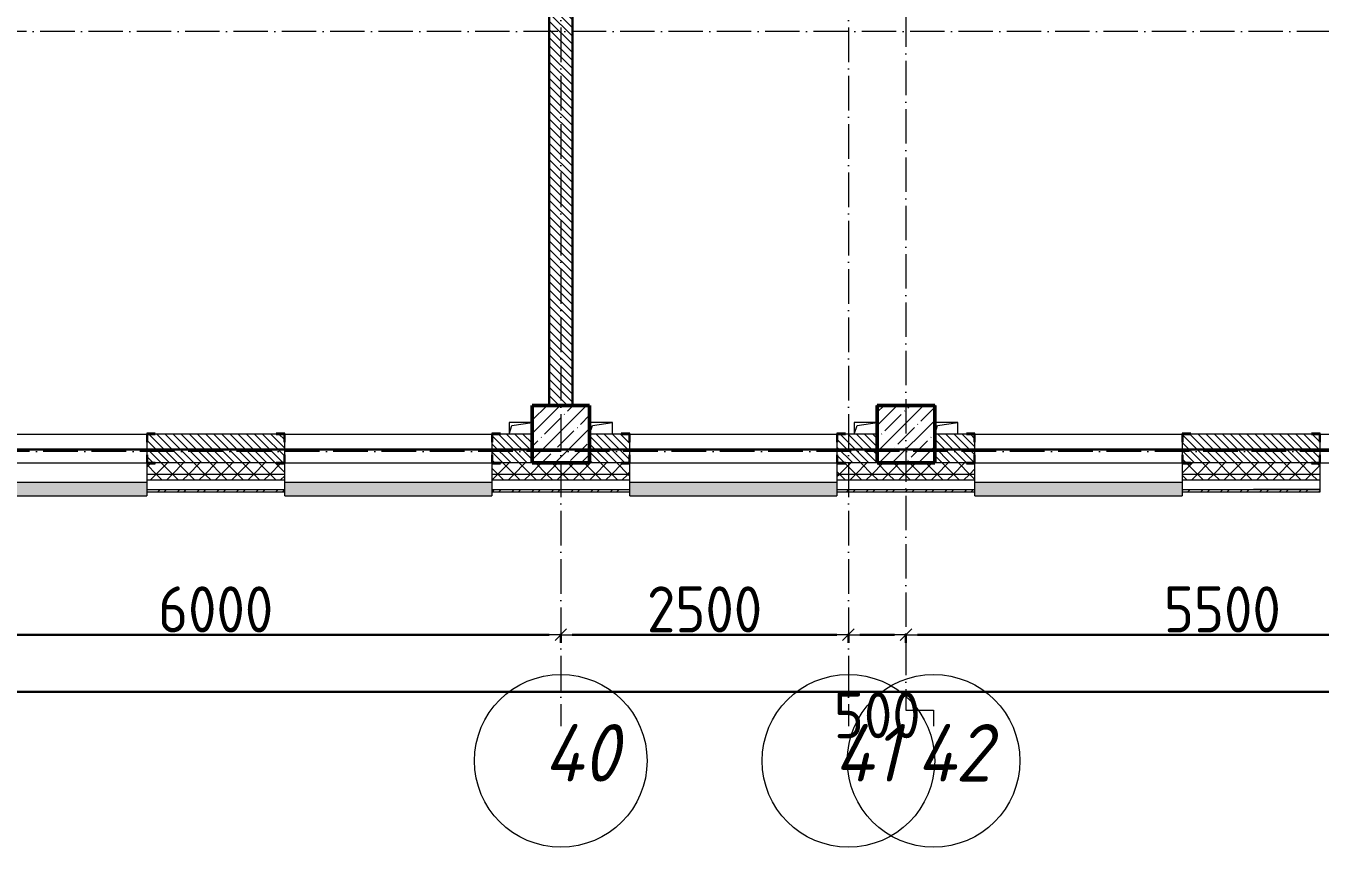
# Model space of a CAD drawing. Header units: millimetres. Extents: x -213536 to 1564669, y -45299 to 942238.
# Drawn here: x 34258 to 45508, y 510858 to 517996 of the extents above; entities that cross this region are included whole.
import ezdxf

# ---------------------------------------------------------------- set-up
doc = ezdxf.new("R2010")
doc.units = ezdxf.units.MM
doc.linetypes.add('50_200_ШТРИХ_1Т_ш5_п1_п1_', pattern=[700, 500, -100, 0, -100])
for name, color, linetype, lineweight in [('2.4) ПГП вычит ЖБбалки 0.4 м -', 24, 'Continuous', 30), ('3.1) ЖБ окна 1.2 м', 102, 'Continuous', 30), ('3.3) Вычитаем ЖБбалки 0.4м -', 31, 'Continuous', 30), ('A-____-____-DIMS', 7, 'Continuous', 9), ('A-GENM-____-MCUT', 7, 'Continuous', 25), ('A-GENM-____-OTLN', 7, 'Continuous', 9), ('A-GENM-____-OTLN-1', 7, 'Continuous', 25), ('A-GLAZ-____-OTLN', 7, 'Continuous', 9), ('A-WALL-____-MCUT', 7, 'Continuous', 13), ('A-WALL-____-MCUT-1', 7, 'Continuous', 9), ('A-WALL-____-OTLN', 7, 'Continuous', 9), ('A-WALL-____-PATT-1', 7, 'Continuous', 9), ('A-WALL-FNSH-MCUT-1', 7, 'Continuous', 9), ('S-COLS-____-MCUT', 7, 'Continuous', 50), ('S-COLS-____-OTLN', 7, 'Continuous', 9), ('S-GRID-____-IDEN', 7, 'Continuous', 9), ('S-GRID-____-OTLN', 7, 'Continuous', 9), ('S-GRID-____-OTLN-1', 7, '50_200_ШТРИХ_1Т_ш5_п1_п1_', 9)]:
    doc.layers.add(name, color=color, linetype=linetype, lineweight=lineweight)
doc.layers.add('A-GLAZ-____-OTLN-1', color=7, linetype='Continuous', lineweight=9, true_color=0xc0c0c0)
doc.styles.add('ISOCPEUR_I_9', font='isocpeui.ttf', dxfattribs={"width": 0.9, "height": 250})
doc.styles.add('СПДС', font='isocpeur.ttf', dxfattribs={"width": 0.9})
doc.dimstyles.new('Размера А3', dxfattribs={"dimtxt": 200, "dimasz": 100, "dimexe": 70, "dimexo": 100, "dimgap": 20, "dimtad": 1, "dimdec": 0, "dimrnd": 10, "dimzin": 0, "dimdsep": 46, "dimtxsty": 'СПДС', "dimblk": 'ARROWHEAD_6', "dimcen": 1, "dimclrd": 256, "dimclre": 256, "dimclrt": 256, "dimazin": 0, "dimtfac": 1, "dimtdec": 0, "dimtmove": 2, "dimatfit": 3, "dimfxl": 1, "dimtolj": 1, "dimtzin": 0, "dimarcsym": 0})
pattern_1 = [(45, (-15591.66, 459015.94), (-70.71068, 70.71068), []), (135, (-15591.66, 459015.94), (-70.71068, -70.71068), [])]
pattern_2 = [(135, (-15591.663, 459015.94), (-35.35534, -35.35534), [])]
pattern_3 = [(45, (-15591.66, 459015.94), (-85.53659, 85.53659), []), (45, (-15534.64, 459015.94), (-85.53659, 85.53659), [])]

# ---------------------------------------------------------------- blocks, each defined once
blk = doc.blocks.new('BSC_Колонна _Прямоугольная - 500х500-V17-АР1_План отверстий 2 этажа в осях 1-64_Ю-ЯЯ')
at = {"layer": 'S-COLS-____-OTLN'}
h = blk.add_hatch(dxfattribs=at)
h.set_pattern_fill('FP_26', color=256, style=0, pattern_type=2)
h.set_pattern_definition([(45, (-54500, -55431.04), (-114.04925, 114.04925), []), (45, (-54385.95, -55431.04), (-114.04925, 114.04925), [201.613, -40.323, 3.353, -36.97])])
h.paths.add_polyline_path([(-250, -250), (250, -250), (250, 250), (-250, 250), (-250, 179)], flags=0)
at = {"layer": 'S-COLS-____-MCUT'}
for p, q in [((250, 250), (-250, 250)), ((-250, 250), (-250, -250)), ((250, -250), (250, 250)), ((-250, -250), (250, -250))]:
    blk.add_line(p, q, dxfattribs=at)
blk = doc.blocks.new('BSC_Колонна _Прямоугольная - 500х500-V61-АР1_План отверстий 2 этажа в осях 1-64_Ю-ЯЯ')
at = {"layer": 'S-COLS-____-OTLN'}
h = blk.add_hatch(dxfattribs=at)
h.set_pattern_fill('FP_72', color=256, style=0, pattern_type=2)
h.set_pattern_definition([(45, (-57500, -55431.04), (-114.04925, 114.04925), []), (45, (-57385.95, -55431.04), (-114.04925, 114.04925), [201.613, -40.323, 3.353, -36.97])])
h.paths.add_polyline_path([(-250, -250), (250, -250), (250, 250), (-250, 250), (-250, 179)], flags=0)
at = {"layer": 'S-COLS-____-MCUT'}
for p, q in [((250, 250), (-250, 250)), ((-250, 250), (-250, -250)), ((250, -250), (250, 250)), ((-250, -250), (250, -250))]:
    blk.add_line(p, q, dxfattribs=at)
blk = doc.blocks.new('Фахверк_СКБ_Уголок - 250_2700-27497298-АР1_План отверстий 2 этажа в осях 1-64_Ю-ЯЯ')
at = {"layer": 'A-GENM-____-MCUT'}
for p, q in [((200, 181), (125, 181)), ((125, 181), (125, 106)), ((131, 106), (131, 175)), ((131, 175), (200, 175)), ((200, 175), (200, 181)), ((125, 106), (131, 106)), ((131, -6), (125, -6)), ((125, -6), (125, -81)), ((125, -81), (200, -81)), ((131, -75), (131, -6)), ((200, -75), (131, -75)), ((200, -81), (200, -75))]:
    blk.add_line(p, q, dxfattribs=at)
blk = doc.blocks.new('AR_Отверстие прямоугольное _в плите_ - AR_Отверстие прямоугольное _в плите_-V167-АР1_План отверстий 2 этажа в осях 1-64_Ю-ЯЯ')
at = {"layer": 'A-GENM-____-OTLN'}
for p, q in [((100, 50), (-100, 50)), ((-100, -50), (-75, 25)), ((-75, 25), (100, 50)), ((100, -50), (100, 50))]:
    blk.add_line(p, q, dxfattribs=at)
blk = doc.blocks.new('AR_Отверстие прямоугольное _в плите_ - AR_Отверстие прямоугольное _в плите_-V175-АР1_План отверстий 2 этажа в осях 1-64_Ю-ЯЯ')
at = {"layer": 'A-GENM-____-OTLN'}
for p, q in [((100, 50), (-100, 50)), ((-100, 50), (-100, -50)), ((-100, -50), (-75, 25)), ((-75, 25), (100, 50))]:
    blk.add_line(p, q, dxfattribs=at)
blk = doc.blocks.new('Отлив_СКБ - Отлив витража_120_НВФ-31885687-АР1_План отверстий 2 этажа в осях 1-64_Ю-ЯЯ')
at = {"layer": 'A-GLAZ-____-OTLN-1'}
for points in [[(0, 0), (0, -2), (1800, -2), (1800, 0), (1023, 0)], [(0, -83), (0, -120), (1800, -120), (1800, -2), (0, -2), (0, -63)]]:
    blk.add_hatch(color=256, dxfattribs=at).paths.add_polyline_path(points, flags=0)
at = {"layer": 'A-GLAZ-____-OTLN'}
for p, q in [((0, 0), (1800, 0)), ((1800, -2), (0, -2)), ((0, -120), (0, -83)), ((1800, -83), (1800, -120)), ((0, -120), (1800, -120))]:
    blk.add_line(p, q, dxfattribs=at)
blk = doc.blocks.new('Ось сетки - Круг_Ø6_00__ISO-2_5_0_9K_-25732049-АР1_План отверстий 2 этажа в осях 1-64_Ю-ЯЯ')
at = {"layer": 'S-GRID-____-IDEN'}
blk.add_circle((0, 0), 3, dxfattribs=at)
blk = doc.blocks.new('ARROWHEAD_6')
at = {"color": 0, "linetype": 'Continuous'}
for p, q in [((0, 0), (-1, 0)), ((-0.5, -0.5), (0.5, 0.5))]:
    blk.add_line(p, q, dxfattribs=at)
blk = doc.blocks.new('*D5572')
at = {"layer": 'A-____-____-DIMS', "lineweight": -2, "transparency": 16777216}
for p, q in [((32908, 512710), (32908, 512634)), ((33008, 512704), (38808, 512704)), ((38908, 512710), (38908, 512634))]:
    blk.add_line(p, q, dxfattribs=at)
at = {"layer": 'Defpoints', "color": 0, "lineweight": 30, "transparency": 16777216}
for p in [(32908, 512810), (38908, 512810), (38908, 512704)]:
    blk.add_point(p, dxfattribs=at)
at = {"layer": 'A-____-____-DIMS', "lineweight": -2, "transparency": 16777216, "xscale": 100, "yscale": 100, "zscale": 100, "rotation": 180}
blk.add_blockref('ARROWHEAD_6', (32908, 512704), dxfattribs=at)
at = {"layer": 'A-____-____-DIMS', "lineweight": -2, "transparency": 16777216, "xscale": 100, "yscale": 100, "zscale": 100}
blk.add_blockref('ARROWHEAD_6', (38908, 512704), dxfattribs=at)
at = {"layer": 'A-____-____-DIMS', "transparency": 16777216, "insert": (35908, 512924), "char_height": 400, "width": 2.49, "attachment_point": 5, "style": 'СПДС'}
blk.add_mtext('\\A1;6000', dxfattribs=at)
blk = doc.blocks.new('*D5573')
at = {"layer": 'A-____-____-DIMS', "lineweight": -2, "transparency": 16777216}
for p, q in [((38908, 512710), (38908, 512634)), ((39008, 512704), (41308, 512704)), ((41408, 512710), (41408, 512634))]:
    blk.add_line(p, q, dxfattribs=at)
at = {"layer": 'Defpoints', "color": 0, "lineweight": 30, "transparency": 16777216}
for p in [(38908, 512810), (41408, 512810), (41408, 512704)]:
    blk.add_point(p, dxfattribs=at)
at = {"layer": 'A-____-____-DIMS', "lineweight": -2, "transparency": 16777216, "xscale": 100, "yscale": 100, "zscale": 100, "rotation": 180}
blk.add_blockref('ARROWHEAD_6', (38908, 512704), dxfattribs=at)
at = {"layer": 'A-____-____-DIMS', "lineweight": -2, "transparency": 16777216, "xscale": 100, "yscale": 100, "zscale": 100}
blk.add_blockref('ARROWHEAD_6', (41408, 512704), dxfattribs=at)
at = {"layer": 'A-____-____-DIMS', "transparency": 16777216, "insert": (40158, 512924), "char_height": 400, "width": 2.49, "attachment_point": 5, "style": 'СПДС'}
blk.add_mtext('\\A1;2500', dxfattribs=at)
blk = doc.blocks.new('*D5574')
at = {"layer": 'A-____-____-DIMS', "lineweight": -2, "transparency": 16777216}
for p, q in [((41408, 512710), (41408, 512634)), ((41508, 512704), (41808, 512704)), ((41908, 512710), (41908, 512634))]:
    blk.add_line(p, q, dxfattribs=at)
at = {"layer": 'Defpoints', "color": 0, "lineweight": 30, "transparency": 16777216}
for p in [(41408, 512810), (41908, 512810), (41908, 512704)]:
    blk.add_point(p, dxfattribs=at)
at = {"layer": 'A-____-____-DIMS', "lineweight": -2, "transparency": 16777216, "xscale": 100, "yscale": 100, "zscale": 100, "rotation": 180}
blk.add_blockref('ARROWHEAD_6', (41408, 512704), dxfattribs=at)
at = {"layer": 'A-____-____-DIMS', "lineweight": -2, "transparency": 16777216, "xscale": 100, "yscale": 100, "zscale": 100}
blk.add_blockref('ARROWHEAD_6', (41908, 512704), dxfattribs=at)
at = {"layer": 'A-____-____-DIMS', "transparency": 16777216, "insert": (41658, 512004), "char_height": 400, "width": 1.87, "attachment_point": 5, "style": 'СПДС'}
blk.add_mtext('\\A1;500', dxfattribs=at)
blk = doc.blocks.new('*D5575')
at = {"layer": 'A-____-____-DIMS', "lineweight": -2, "transparency": 16777216}
for p, q in [((41908, 512710), (41908, 512634)), ((42008, 512704), (47308, 512704)), ((47408, 512710), (47408, 512634))]:
    blk.add_line(p, q, dxfattribs=at)
at = {"layer": 'Defpoints', "color": 0, "lineweight": 30, "transparency": 16777216}
for p in [(41908, 512810), (47408, 512810), (47408, 512704)]:
    blk.add_point(p, dxfattribs=at)
at = {"layer": 'A-____-____-DIMS', "lineweight": -2, "transparency": 16777216, "xscale": 100, "yscale": 100, "zscale": 100, "rotation": 180}
blk.add_blockref('ARROWHEAD_6', (41908, 512704), dxfattribs=at)
at = {"layer": 'A-____-____-DIMS', "lineweight": -2, "transparency": 16777216, "xscale": 100, "yscale": 100, "zscale": 100}
blk.add_blockref('ARROWHEAD_6', (47408, 512704), dxfattribs=at)
at = {"layer": 'A-____-____-DIMS', "transparency": 16777216, "insert": (44658, 512924), "char_height": 400, "width": 2.49, "attachment_point": 5, "style": 'СПДС'}
blk.add_mtext('\\A1;5500', dxfattribs=at)
blk = doc.blocks.new('*D5556')
at = {"layer": 'A-____-____-DIMS', "lineweight": -2, "transparency": 16777216}
for p, q in [((-17942, 512214), (-17942, 512138)), ((55458, 512214), (55458, 512138)), ((-17842, 512208), (55358, 512208))]:
    blk.add_line(p, q, dxfattribs=at)
at = {"layer": 'Defpoints', "color": 0, "lineweight": 30, "transparency": 16777216}
for p in [(-17942, 512314), (55458, 512314), (55458, 512208)]:
    blk.add_point(p, dxfattribs=at)
at = {"layer": 'A-____-____-DIMS', "lineweight": -2, "transparency": 16777216, "xscale": 100, "yscale": 100, "zscale": 100, "rotation": 180}
blk.add_blockref('ARROWHEAD_6', (-17942, 512208), dxfattribs=at)
at = {"layer": 'A-____-____-DIMS', "lineweight": -2, "transparency": 16777216, "xscale": 100, "yscale": 100, "zscale": 100}
blk.add_blockref('ARROWHEAD_6', (55458, 512208), dxfattribs=at)
at = {"layer": 'A-____-____-DIMS', "transparency": 16777216, "insert": (18758, 512428), "char_height": 400, "width": 3.19, "attachment_point": 5, "style": 'СПДС'}
blk.add_mtext('\\A1;73400', dxfattribs=at)
blk = doc.blocks.new('2этаж')
at = {"layer": 'S-GRID-____-OTLN-1', "color": 251, "ltscale": 0.6, "true_color": 0x636466}
for p, q in [((38908.3, 549908.8), (38908.3, 511907.5)), ((41408.3, 549908.8), (41408.3, 511907.5)), ((41908.3, 549620.5), (41908.3, 512048.6)), ((59888.4, 517947), (-20260.4, 517947)), ((88482.7, 514297), (-20260.4, 514297))]:
    blk.add_line(p, q, dxfattribs=at)
at = {"layer": 'S-GRID-____-IDEN', "xscale": 250, "yscale": 250, "zscale": 99.99999999999993, "rotation": 180}
for p in [(38908.3, 511607.5), (41408.3, 511607.5), (42148.5, 511607.5)]:
    blk.add_blockref('Ось сетки - Круг_Ø6_00__ISO-2_5_0_9K_-25732049-АР1_План отверстий 2 этажа в осях 1-64_Ю-ЯЯ', p, dxfattribs=at)
at = {"layer": 'S-GRID-____-IDEN', "char_height": 500, "attachment_point": 1, "style": 'ISOCPEUR_I_9'}
for s, insert, width in [('40', (38760.4, 511927.3), 425.696), ('41', (41284.2, 511927.3), 367.975), ('42', (42000.5, 511927.3), 425.696)]:
    blk.add_mtext(s, dxfattribs=dict(at, insert=insert, width=width))
at = {"layer": 'A-____-____-DIMS'}
for base, p1, p2, picture, middle in [((38908.3, 512704.4), (32908.3, 512810.5), (38908.3, 512810.5), '*D5572', (35908.3, 512924.4)), ((41408.3, 512704.4), (38908.3, 512810.5), (41408.3, 512810.5), '*D5573', (40158.3, 512924.4)), ((47408.3, 512704.4), (41908.3, 512810.5), (47408.3, 512810.5), '*D5575', (44658.3, 512924.4)), ((41908.3, 512704.4), (41408.3, 512810.5), (41908.3, 512810.5), '*D5574', (41658.3, 512004.4)), ((55458.3, 512207.6), (-17941.7, 512313.7), (55458.3, 512313.7), '*D5556', (18758.3, 512427.6))]:
    dim = blk.add_linear_dim(base=base, p1=p1, p2=p2, dimstyle='Размера А3', override={"dimtxt": 400}, dxfattribs=at)
    dim.commit()
    dim.dimension.update_dxf_attribs({"geometry": picture, "text_midpoint": middle})

msp = doc.modelspace()

# ---------------------------------------------------------------- hatches: boundary and pattern name
at = {"layer": 'A-WALL-____-PATT-1'}
h = msp.add_hatch(dxfattribs=at)
h.set_pattern_fill('FP_6', color=256, style=0, pattern_type=2)
h.set_pattern_definition(pattern_2)
h.paths.add_polyline_path([(39008.3, 514697), (39008.3, 518191), (38939.3, 518191), (38939.3, 518197), (39008.3, 518197), (39008.3, 521697), (38808.3, 521697), (38808.3, 518197), (38877.3, 518197), (38877.3, 518191), (38808.3, 518191), (38808.3, 514697)], flags=0)
h = msp.add_hatch(dxfattribs=at)
h.set_pattern_fill('FP_6', color=256, style=0, pattern_type=2)
h.set_pattern_definition(pattern_2)
h.paths.add_polyline_path([(38314.3, 514197), (38658.3, 514197), (38658.3, 514447), (38314.3, 514447), (38314.3, 514378), (38308.3, 514378), (38308.3, 514266), (38314.3, 514266)], flags=0)
h.paths.add_polyline_path([(36502.3, 514197), (36502.3, 514266), (36508.3, 514266), (36508.3, 514378), (36502.3, 514378), (36502.3, 514447), (35314.3, 514447), (35314.3, 514378), (35308.3, 514378), (35308.3, 514266), (35314.3, 514266), (35314.3, 514197), (36433.3, 514197)], flags=0)
h.paths.add_polyline_path([(33252.3, 514197), (33502.3, 514197), (33502.3, 514266), (33508.3, 514266), (33508.3, 514378), (33502.3, 514378), (33502.3, 514447), (33158.3, 514447), (33158.3, 514197)], flags=0)
h = msp.add_hatch(dxfattribs=at)
h.set_pattern_fill('FP_6', color=256, style=0, pattern_type=2)
h.set_pattern_definition(pattern_2)
h.paths.add_polyline_path([(41383.3, 514197), (41658.3, 514197), (41658.3, 514447), (41314.3, 514447), (41314.3, 514378), (41308.3, 514378), (41308.3, 514266), (41314.3, 514266), (41314.3, 514197)], flags=0)
h.paths.add_polyline_path([(39185.7, 514197), (39502.3, 514197), (39502.3, 514266), (39508.3, 514266), (39508.3, 514378), (39502.3, 514378), (39502.3, 514447), (39158.3, 514447), (39158.3, 514197)], flags=0)
h = msp.add_hatch(dxfattribs=at)
h.set_pattern_fill('FP_6', color=256, style=0, pattern_type=2)
h.set_pattern_definition(pattern_2)
h.paths.add_polyline_path([(47314.3, 514197), (47658.3, 514197), (47658.3, 514447), (47314.3, 514447), (47314.3, 514378), (47308.3, 514378), (47308.3, 514266), (47314.3, 514266)], flags=0)
h.paths.add_polyline_path([(45433.3, 514197), (45502.3, 514197), (45502.3, 514266), (45508.3, 514266), (45508.3, 514378), (45502.3, 514378), (45502.3, 514447), (44314.3, 514447), (44314.3, 514378), (44308.3, 514378), (44308.3, 514266), (44314.3, 514266), (44314.3, 514197), (44488.2, 514197)], flags=0)
h.paths.add_polyline_path([(42502.3, 514197), (42502.3, 514266), (42508.3, 514266), (42508.3, 514378), (42502.3, 514378), (42502.3, 514447), (42158.3, 514447), (42158.3, 514197), (42433.3, 514197)], flags=0)
h = msp.add_hatch(dxfattribs=at)
h.set_pattern_fill('FP_1', color=256, style=0, pattern_type=2)
h.set_pattern_definition(pattern_1)
h.paths.add_polyline_path([(58628.2, 514097), (58708.3, 514097), (58708.3, 514197), (52358.3, 514197), (52358.3, 514097), (55093.2, 514097)], flags=0)
h.paths.add_polyline_path([(49408.3, 514097), (51358.3, 514097), (51358.3, 514197), (49483.3, 514197), (49483.3, 514191), (49408.3, 514191)], flags=0)
h.paths.add_polyline_path([(48408.3, 514097), (48408.3, 514191), (48333.3, 514191), (48333.3, 514197), (47383.3, 514197), (47383.3, 514191), (47308.3, 514191), (47308.3, 514097), (48023.2, 514097)], flags=0)
h.paths.add_polyline_path([(44488.2, 514097), (45508.3, 514097), (45508.3, 514191), (45433.3, 514191), (45433.3, 514197), (44383.3, 514197), (44383.3, 514191), (44308.3, 514191), (44308.3, 514097), (44383.3, 514097)], flags=0)
h.paths.add_polyline_path([(42508.3, 514097), (42508.3, 514191), (42433.3, 514191), (42433.3, 514197), (41383.3, 514197), (41383.3, 514191), (41308.3, 514191), (41308.3, 514097), (41836.9, 514097)], flags=0)
h.paths.add_polyline_path([(38743.8, 514097), (39508.3, 514097), (39508.3, 514191), (39433.3, 514191), (39433.3, 514197), (38383.3, 514197), (38383.3, 514191), (38308.3, 514191), (38308.3, 514097), (38658.3, 514097)], flags=0)
h.paths.add_polyline_path([(36433.3, 514097), (36508.3, 514097), (36508.3, 514191), (36433.3, 514191), (36433.3, 514197), (35383.3, 514197), (35383.3, 514191), (35308.3, 514191), (35308.3, 514097), (35650.7, 514097)], flags=0)
h.paths.add_polyline_path([(32308.3, 514097), (33508.3, 514097), (33508.3, 514191), (33433.3, 514191), (33433.3, 514197), (32383.3, 514197), (32383.3, 514191), (32308.3, 514191)], flags=0)
h.paths.add_polyline_path([(26883.3, 514097), (26958.3, 514097), (26958.3, 514191), (26883.3, 514191), (26883.3, 514197), (25833.3, 514197), (25833.3, 514191), (25758.3, 514191), (25758.3, 514097), (26813.2, 514097)], flags=0)
h.paths.add_polyline_path([(28833.3, 514097), (30508.3, 514097), (30508.3, 514191), (30433.3, 514191), (30433.3, 514197), (28833.3, 514197), (28833.3, 514191), (28758.3, 514191), (28758.3, 514097)], flags=0)
h.paths.add_polyline_path([(23883.3, 514097), (23958.3, 514097), (23958.3, 514191), (23883.3, 514191), (23883.3, 514197), (22833.3, 514197), (22833.3, 514191), (22758.3, 514191), (22758.3, 514097), (23608.3, 514097)], flags=0)
h.paths.add_polyline_path([(20958.3, 514097), (20958.3, 514191), (20883.3, 514191), (20883.3, 514197), (19833.3, 514197), (19833.3, 514191), (19758.3, 514191), (19758.3, 514097), (20626.9, 514097)], flags=0)
h.paths.add_polyline_path([(16758.3, 514097), (17958.3, 514097), (17958.3, 514191), (17883.3, 514191), (17883.3, 514197), (16833.3, 514197), (16833.3, 514191), (16758.3, 514191)], flags=0)
h.paths.add_polyline_path([(14958.3, 514097), (14958.3, 514191), (14883.3, 514191), (14883.3, 514197), (13833.3, 514197), (13833.3, 514191), (13758.3, 514191), (13758.3, 514097), (14883.3, 514097)], flags=0)
h.paths.add_polyline_path([(11108.3, 514097), (11958.3, 514097), (11958.3, 514191), (11883.3, 514191), (11883.3, 514197), (10833.3, 514197), (10833.3, 514191), (10758.3, 514191), (10758.3, 514097), (10905.7, 514097)], flags=0)
h.paths.add_polyline_path([(8958.3, 514097), (8958.3, 514191), (8883.3, 514191), (8883.3, 514197), (7833.3, 514197), (7833.3, 514191), (7758.3, 514191), (7758.3, 514097), (8254.4, 514097)], flags=0)
h.paths.add_polyline_path([(5958.3, 514097), (5958.3, 514191), (5883.3, 514191), (5883.3, 514197), (4833.3, 514197), (4833.3, 514191), (4758.3, 514191), (4758.3, 514097), (5883.3, 514097)], flags=0)
h.paths.add_polyline_path([(2958.3, 514097), (2958.3, 514191), (2883.3, 514191), (2883.3, 514197), (1833.3, 514197), (1833.3, 514191), (1758.3, 514191), (1758.3, 514097), (2951.9, 514097)], flags=0)
h.paths.add_polyline_path([(758.3, 514097), (758.3, 514191), (683.3, 514191), (683.3, 514197), (-9041.7, 514197), (-9041.7, 514097), (300.7, 514097)], flags=0)
h.paths.add_polyline_path([(-10041.7, 514097), (-10041.7, 514197), (-18041.7, 514197), (-18041.7, 514097), (-12071.8, 514097)], flags=0)
h = msp.add_hatch(dxfattribs=at)
h.set_pattern_fill('FP_1', color=256, style=0, pattern_type=2)
h.set_pattern_definition(pattern_1)
h.paths.add_polyline_path([(58708.3, 514047), (58708.3, 514097), (52358.3, 514097), (52358.3, 514047), (58628.2, 514047)], flags=0)
h.paths.add_polyline_path([(51358.3, 514047), (51358.3, 514097), (49408.3, 514097), (49408.3, 514047), (49790.7, 514047)], flags=0)
h.paths.add_polyline_path([(48408.3, 514047), (48408.3, 514097), (47308.3, 514097), (47308.3, 514047), (48023.2, 514047)], flags=0)
h.paths.add_polyline_path([(45508.3, 514047), (45508.3, 514097), (44308.3, 514097), (44308.3, 514047), (44488.2, 514047)], flags=0)
h.paths.add_polyline_path([(42508.3, 514047), (42508.3, 514097), (41308.3, 514097), (41308.3, 514047), (41836.9, 514047)], flags=0)
h.paths.add_polyline_path([(39508.3, 514047), (39508.3, 514097), (38308.3, 514097), (38308.3, 514047), (39185.7, 514047)], flags=0)
h.paths.add_polyline_path([(35308.3, 514047), (36508.3, 514047), (36508.3, 514097), (35308.3, 514097)], flags=0)
h.paths.add_polyline_path([(32999.4, 514047), (33508.3, 514047), (33508.3, 514097), (32308.3, 514097), (32308.3, 514047)], flags=0)
h.paths.add_polyline_path([(28758.3, 514047), (30508.3, 514047), (30508.3, 514097), (28758.3, 514097)], flags=0)
h.paths.add_polyline_path([(25758.3, 514047), (26958.3, 514047), (26958.3, 514097), (25758.3, 514097)], flags=0)
h.paths.add_polyline_path([(23958.3, 514047), (23958.3, 514097), (22758.3, 514097), (22758.3, 514047), (23278.2, 514047)], flags=0)
h.paths.add_polyline_path([(17958.3, 514047), (17958.3, 514097), (16758.3, 514097), (16758.3, 514047)], flags=0)
h.paths.add_polyline_path([(19758.3, 514047), (20958.3, 514047), (20958.3, 514097), (19758.3, 514097)], flags=0)
h.paths.add_polyline_path([(14958.3, 514047), (14958.3, 514097), (13758.3, 514097), (13758.3, 514047), (14440.7, 514047)], flags=0)
h.paths.add_polyline_path([(11958.3, 514047), (11958.3, 514097), (10758.3, 514097), (10758.3, 514047), (11789.4, 514047)], flags=0)
h.paths.add_polyline_path([(7758.3, 514047), (8958.3, 514047), (8958.3, 514097), (7758.3, 514097)], flags=0)
h.paths.add_polyline_path([(5958.3, 514047), (5958.3, 514097), (4758.3, 514097), (4758.3, 514047), (5603.2, 514047)], flags=0)
h.paths.add_polyline_path([(2951.9, 514047), (2958.3, 514047), (2958.3, 514097), (1758.3, 514097), (1758.3, 514047), (2068.2, 514047)], flags=0)
h.paths.add_polyline_path([(758.3, 514047), (758.3, 514097), (-9041.7, 514097), (-9041.7, 514047), (300.7, 514047)], flags=0)
h.paths.add_polyline_path([(-10041.7, 514047), (-10041.7, 514097), (-18141.7, 514097), (-18141.7, 514047), (-12071.8, 514047)], flags=0)
h = msp.add_hatch(dxfattribs=at)
h.set_pattern_fill('FP_3', color=256, style=0, pattern_type=2)
h.set_pattern_definition(pattern_3)
h.paths.add_polyline_path([(44928.3, 513947), (44928.3, 513967), (44308.3, 513967), (44308.3, 513947), (44488.2, 513947)], flags=0)
h.paths.add_polyline_path([(41836.9, 513947), (42508.3, 513947), (42508.3, 513967), (41308.3, 513967), (41308.3, 513947)], flags=0)
h.paths.add_polyline_path([(39508.3, 513947), (39508.3, 513967), (38308.3, 513967), (38308.3, 513947), (39185.7, 513947)], flags=0)
h.paths.add_polyline_path([(36508.3, 513947), (36508.3, 513967), (35308.3, 513967), (35308.3, 513947), (35650.7, 513947)], flags=0)
h.paths.add_polyline_path([(32999.4, 513947), (33508.3, 513947), (33508.3, 513967), (32308.3, 513967), (32308.3, 513947)], flags=0)
h.paths.add_polyline_path([(30508.3, 513947), (30508.3, 513967), (29643.3, 513967), (29643.3, 513947), (30348.2, 513947)], flags=0)
h = msp.add_hatch(dxfattribs=at)
h.set_pattern_fill('FP_3', color=256, style=0, pattern_type=2)
h.set_pattern_definition(pattern_3)
h.paths.add_polyline_path([(58608.3, 513947), (58608.3, 513967), (52358.3, 513967), (52358.3, 513947), (55093.2, 513947)], flags=0)
h.paths.add_polyline_path([(51358.3, 513947), (51358.3, 513967), (49408.3, 513967), (49408.3, 513947), (49790.7, 513947)], flags=0)
h.paths.add_polyline_path([(48408.3, 513947), (48408.3, 513967), (47308.3, 513967), (47308.3, 513947), (48023.2, 513947)], flags=0)
h.paths.add_polyline_path([(45508.3, 513947), (45508.3, 513967), (44928.3, 513967), (44928.3, 513947)], flags=0)

# ---------------------------------------------------------------- linework, layer by layer
at = {"layer": '2.4) ПГП вычит ЖБбалки 0.4 м -'}
for points in [[(39158.3, 521997), (39158.3, 521697), (39008.3, 521697), (39008.3, 514697), (39158.3, 514697)], [(38808.3, 520197), (38808.3, 514697)]]:
    msp.add_lwpolyline(points, dxfattribs=at)
at = {"layer": '3.3) Вычитаем ЖБбалки 0.4м -'}
msp.add_lwpolyline([(58491.8, 514313.4), (29908.3, 514313.4), (29908.3, 549908.8), (58491.8, 549908.8)], close=True, dxfattribs=at)
msp.add_lwpolyline([(41658.3, 514447), (41658.3, 514697), (42158.3, 514697), (42158.3, 514447)], dxfattribs=at)
at = {"layer": 'A-WALL-____-MCUT'}
for p, q in [((38808.3, 518122), (38808.3, 514697)), ((39008.3, 514697), (39008.3, 518122)), ((35308.3, 514378), (35308.3, 514266)), ((36433.3, 514447), (35383.3, 514447)), ((36508.3, 514266), (36508.3, 514378)), ((38308.3, 514378), (38308.3, 514266)), ((38658.3, 514447), (38383.3, 514447)), ((39433.3, 514447), (39158.3, 514447)), ((39508.3, 514266), (39508.3, 514378)), ((41308.3, 514378), (41308.3, 514266)), ((41658.3, 514447), (41383.3, 514447)), ((42433.3, 514447), (42158.3, 514447)), ((42508.3, 514266), (42508.3, 514378)), ((44308.3, 514378), (44308.3, 514266)), ((45433.3, 514447), (44383.3, 514447)), ((45508.3, 514266), (45508.3, 514378)), ((35308.3, 514191), (35308.3, 513967)), ((36508.3, 513967), (36508.3, 514191)), ((38308.3, 514191), (38308.3, 513967)), ((39508.3, 513967), (39508.3, 514191)), ((41308.3, 514191), (41308.3, 513967)), ((42508.3, 513967), (42508.3, 514191)), ((44308.3, 514191), (44308.3, 513967)), ((45508.3, 513967), (45508.3, 514191)), ((35308.3, 513967), (36508.3, 513967)), ((38308.3, 513967), (39508.3, 513967)), ((41308.3, 513967), (42508.3, 513967)), ((44308.3, 513967), (45508.3, 513967))]:
    msp.add_line(p, q, dxfattribs=at)
at = {"layer": 'A-WALL-____-MCUT-1'}
for p, q in [((36433.3, 514197), (35383.3, 514197)), ((38658.3, 514197), (38383.3, 514197)), ((39433.3, 514197), (39158.3, 514197)), ((41658.3, 514197), (41383.3, 514197)), ((42433.3, 514197), (42158.3, 514197)), ((45433.3, 514197), (44383.3, 514197)), ((36508.3, 514097), (35308.3, 514097)), ((36508.3, 514047), (35308.3, 514047)), ((39508.3, 514097), (38308.3, 514097)), ((39508.3, 514047), (38308.3, 514047)), ((42508.3, 514097), (41308.3, 514097)), ((42508.3, 514047), (41308.3, 514047)), ((45508.3, 514097), (44308.3, 514097)), ((45508.3, 514047), (44308.3, 514047))]:
    msp.add_line(p, q, dxfattribs=at)
at = {"layer": 'A-WALL-____-OTLN'}
for p, q in [((33508.3, 514447), (35308.3, 514447)), ((36508.3, 514447), (38308.3, 514447)), ((39508.3, 514447), (41308.3, 514447)), ((42508.3, 514447), (44308.3, 514447)), ((45508.3, 514447), (47308.3, 514447)), ((33508.3, 514197), (35308.3, 514197)), ((36508.3, 514197), (38308.3, 514197)), ((39508.3, 514197), (41308.3, 514197)), ((42508.3, 514197), (44308.3, 514197)), ((45508.3, 514197), (47308.3, 514197))]:
    msp.add_line(p, q, dxfattribs=at)
at = {"layer": 'A-WALL-FNSH-MCUT-1'}
for p, q in [((35308.3, 513967), (35308.3, 513967)), ((35308.3, 513967), (35308.3, 513947)), ((35308.3, 513947), (36508.3, 513947)), ((36508.3, 513947), (36508.3, 513967)), ((38308.3, 513967), (38308.3, 513947)), ((38308.3, 513947), (39508.3, 513947)), ((39508.3, 513947), (39508.3, 513967)), ((41308.3, 513967), (41308.3, 513947)), ((41308.3, 513947), (42508.3, 513947)), ((42508.3, 513947), (42508.3, 513967)), ((44308.3, 513967), (44308.3, 513967)), ((44308.3, 513967), (44308.3, 513947)), ((44308.3, 513947), (44928.3, 513947)), ((45508.3, 513967), (44928.3, 513967)), ((44928.3, 513947), (45508.3, 513947)), ((45508.3, 513947), (45508.3, 513967))]:
    msp.add_line(p, q, dxfattribs=at)
at = {"layer": 'S-GRID-____-OTLN'}
for p, q in [((41908.3, 512048.6), (42148.5, 512048.6)), ((42148.5, 512048.6), (42148.5, 511907.5))]:
    msp.add_line(p, q, dxfattribs=at)

# ---------------------------------------------------------------- block references
at = {"layer": '3.1) ЖБ окна 1.2 м'}
msp.add_blockref('2этаж', (0, 0), dxfattribs=at)
at = {"layer": 'A-GENM-____-OTLN'}
for name, p in [('AR_Отверстие прямоугольное _в плите_ - AR_Отверстие прямоугольное _в плите_-V175-АР1_План отверстий 2 этажа в осях 1-64_Ю-ЯЯ', (38558.3, 514497)), ('AR_Отверстие прямоугольное _в плите_ - AR_Отверстие прямоугольное _в плите_-V167-АР1_План отверстий 2 этажа в осях 1-64_Ю-ЯЯ', (39258.3, 514497)), ('AR_Отверстие прямоугольное _в плите_ - AR_Отверстие прямоугольное _в плите_-V175-АР1_План отверстий 2 этажа в осях 1-64_Ю-ЯЯ', (41558.3, 514497)), ('AR_Отверстие прямоугольное _в плите_ - AR_Отверстие прямоугольное _в плите_-V167-АР1_План отверстий 2 этажа в осях 1-64_Ю-ЯЯ', (42258.3, 514497))]:
    msp.add_blockref(name, p, dxfattribs=at)
at = {"layer": 'A-GENM-____-OTLN-1'}
for p in [(35183.3, 514272), (38183.3, 514272), (41183.3, 514272), (44183.3, 514272)]:
    msp.add_blockref('Фахверк_СКБ_Уголок - 250_2700-27497298-АР1_План отверстий 2 этажа в осях 1-64_Ю-ЯЯ', p, dxfattribs=at)
at = {"layer": 'A-GENM-____-OTLN-1', "rotation": 180}
for p in [(36633.3, 514372), (39633.3, 514372), (42633.3, 514372), (45633.3, 514372)]:
    msp.add_blockref('Фахверк_СКБ_Уголок - 250_2700-27497298-АР1_План отверстий 2 этажа в осях 1-64_Ю-ЯЯ', p, dxfattribs=at)
at = {"layer": 'A-GLAZ-____-OTLN'}
for p in [(33508.3, 514030), (36508.3, 514030), (39508.3, 514030), (42508.3, 514030)]:
    msp.add_blockref('Отлив_СКБ - Отлив витража_120_НВФ-31885687-АР1_План отверстий 2 этажа в осях 1-64_Ю-ЯЯ', p, dxfattribs=at)
at = {"layer": 'S-COLS-____-OTLN'}
for name, p in [('BSC_Колонна _Прямоугольная - 500х500-V17-АР1_План отверстий 2 этажа в осях 1-64_Ю-ЯЯ', (38908.3, 514447)), ('BSC_Колонна _Прямоугольная - 500х500-V61-АР1_План отверстий 2 этажа в осях 1-64_Ю-ЯЯ', (41908.3, 514447))]:
    msp.add_blockref(name, p, dxfattribs=at)

doc.saveas('drawing.dxf')
